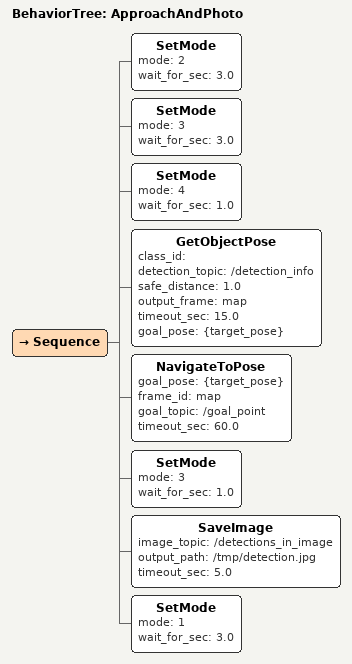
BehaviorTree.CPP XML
<root BTCPP_format="4">
  <BehaviorTree ID="ApproachAndPhoto">
    <Sequence>

      <!-- 1. Boot -->
      <SetMode mode="2" wait_for_sec="3.0" />
      <SetMode mode="3" wait_for_sec="3.0" />
      <SetMode mode="4" wait_for_sec="1.0" />

      <!-- 2. Find object and compute safe goal pose -->
      <GetObjectPose
        class_id=""
        detection_topic="/detection_info"
        safe_distance="1.0"
        output_frame="map"
        timeout_sec="15.0"
        goal_pose="{target_pose}" />

      <!-- 3. Navigate to the goal pose via FAR Planner -->
      <NavigateToPose
        goal_pose="{target_pose}"
        frame_id="map"
        goal_topic="/goal_point"
        timeout_sec="60.0" />

      <!-- 4. Stop and photograph -->
      <SetMode mode="3" wait_for_sec="1.0" />
      <SaveImage
        image_topic="/detections_in_image"
        output_path="/tmp/detection.jpg"
        timeout_sec="5.0" />

      <!-- 5. Sit -->
      <SetMode mode="1" wait_for_sec="3.0" />

    </Sequence>
  </BehaviorTree>
</root>
